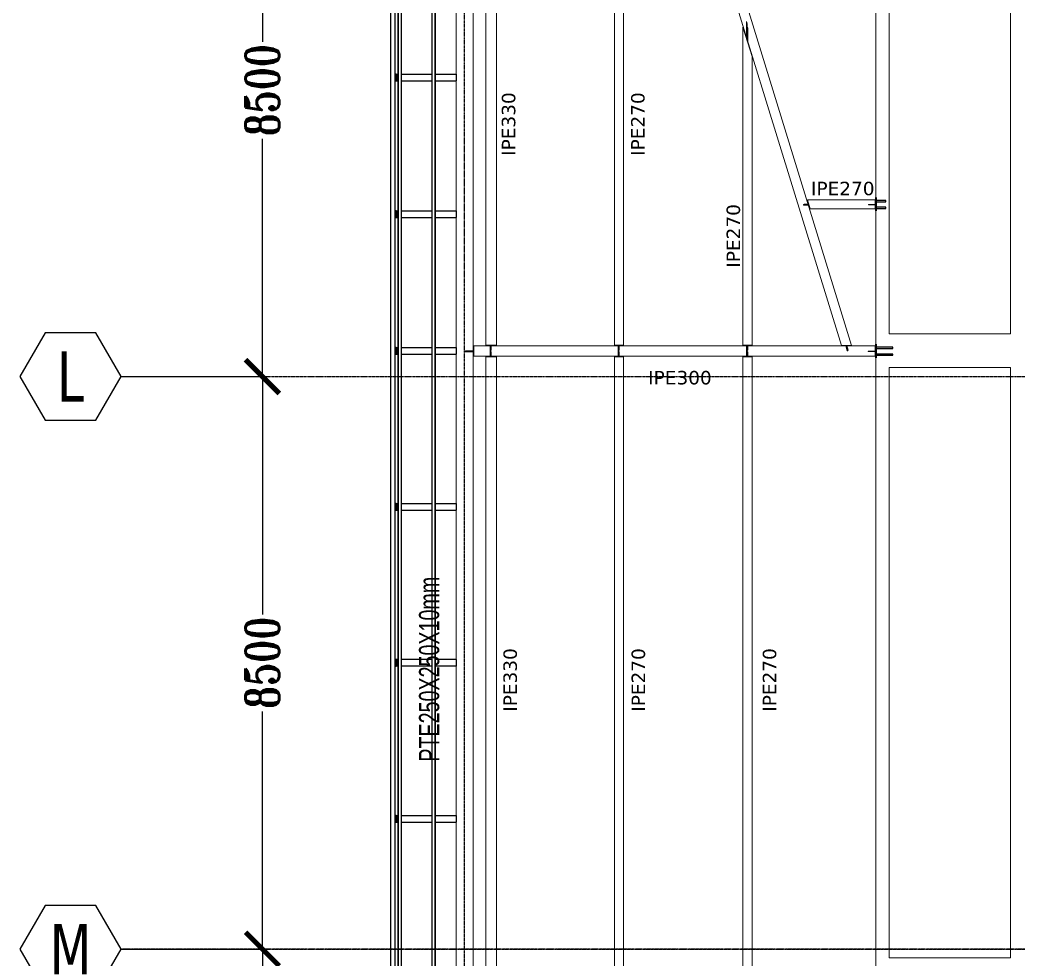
# Model space of a CAD drawing. Header units: millimetres. Extents: x -6598 to 74598, y -11659 to 33736.
# Drawn here: x -6598 to 8212, y 8353 to 22294 of the extents above; entities that cross this region are included whole.
import ezdxf
from ezdxf.enums import TextEntityAlignment as Align

# ---------------------------------------------------------------- set-up
doc = ezdxf.new("R2010")
doc.units = ezdxf.units.MM
doc.header["$LTSCALE"] = 0.95
doc.linetypes.add('DXK_LINE_DOT3', pattern=[5.9187, 2.979, -0.9799, 0.9799, -0.9799])
for name, color, linetype, lineweight in [('0-1', 7, 'Continuous', 5), ('E_B_PLACA-1', 10, 'Continuous', 25), ('E_B_PLACA-2', 254, 'Continuous', 25), ('E_TEXTO', 3, 'Continuous', 9), ('E_VIGAS', 5, 'Continuous', 9), ('E_VIGAS-1', 5, 'Continuous', 25), ('E_VIGAS-2', 10, 'Continuous', 25), ('HCB-VIGAS', 4, 'Continuous', 15)]:
    doc.layers.add(name, color=color, linetype=linetype, lineweight=lineweight)
for name, color, linetype in [('COTAS', 8, 'Continuous'), ('HCB-EJES', 1, 'Continuous'), ('HCB-PLATINAS', 5, 'Continuous'), ('HCB-ROTULOS', 2, 'Continuous')]:
    doc.layers.add(name, color=color, linetype=linetype)
doc.styles.add('Arial Narrow', font='', dxfattribs={"width": 0.85, "height": 0.3})
doc.styles.add('ROMANT', font='romant.shx', dxfattribs={"width": 0.8})
doc.styles.add('VERDANA', font='verdana.ttf')
doc.styles.get('Arial Narrow').set_extended_font_data('Arial Narrow')
doc.dimstyles.new('1.125', dxfattribs={"dimscale": 0, "dimtxt": 500, "dimasz": 500, "dimexe": 4, "dimexo": 4, "dimgap": 15, "dimtad": 0, "dimdec": 0, "dimzin": 4, "dimdsep": 46, "dimtxsty": 'ROMANT', "dimblk": 'ARCHTICK', "dimcen": -10, "dimclrd": 256, "dimclrt": 3, "dimadec": 0, "dimazin": 0, "dimtfac": 1, "dimtdec": 0, "dimtix": 1, "dimtmove": 0, "dimatfit": 0, "dimldrblk": 'OBLIQUE', "dimfxl": 0.05, "dimtolj": 1, "dimtzin": 0, "dimarcsym": 0})

# ---------------------------------------------------------------- blocks, each defined once
blk = doc.blocks.new('EST_SFM_VIGA-METALICA-SECCION-C - EST_SFM_VIGA-METALICA-UPN160-1602621-_58_00m_N_E_-NIVEL-15 DOC')
at = {"layer": 'E_VIGAS-1'}
for p, q in [((14.466, 0.047), (-14.455, 0.047)), ((-14.46, -0.018), (14.471, -0.018))]:
    blk.add_line(p, q, dxfattribs=at)
blk = doc.blocks.new('EST_SFM_VIGA-METALICA-SECCION-C - EST_SFM_VIGA-METALICA-UPN100-1529610-_58_00m_N_E_-NIVEL-15 DOC')
at = {"layer": 'E_VIGAS-2'}
for p, q in [((14.393, 0.032), (-14.441, 0.032)), ((-14.442, -0.018), (14.393, -0.018))]:
    blk.add_line(p, q, dxfattribs=at)
blk = doc.blocks.new('EST_SFM_VIGA-METALICA-SECCION-C - EST_SFM_VIGA-METALICA-UPN100-1529678-_58_00m_N_E_-NIVEL-15 DOC')
at = {"layer": 'E_VIGAS-2'}
for p, q in [((13.374, 0.018), (-13.422, 0.018)), ((-13.504, -0.032), (13.456, -0.032))]:
    blk.add_line(p, q, dxfattribs=at)
blk = doc.blocks.new('DCTIB_CNI_EST_MOD-1A-FAC_0001_rvt-1-_58_00m_N_E_-NIVEL-15 DOC')
at = {"layer": 'E_B_PLACA-1'}
for p, q in [((-75.147, 138.995), (-75.147, 167.83)), ((-74.597, 166.81), (-74.597, 140.014))]:
    blk.add_line(p, q, dxfattribs=at)
at = {"layer": 'E_B_PLACA-2'}
for p, q in [((-75.147, 167.83), (-75.147, 138.995)), ((-74.597, 140.014), (-74.597, 166.81))]:
    blk.add_line(p, q, dxfattribs=at)
at = {"layer": 'E_VIGAS-1'}
for p, q in [((-75.177, 162.152), (-75.195, 162.152)), ((-75.195, 162.105), (-75.181, 162.105)), ((-75.181, 162.1), (-75.195, 162.1)), ((-75.195, 162.052), (-75.177, 162.052)), ((-75.181, 162.105), (-75.176, 162.105)), ((-75.181, 162.105), (-75.176, 162.105)), ((-75.177, 162.105), (-75.181, 162.105)), ((-75.176, 162.1), (-75.181, 162.1)), ((-75.181, 162.1), (-75.177, 162.1)), ((-75.176, 162.1), (-75.181, 162.1)), ((-75.177, 162.115), (-75.177, 162.152)), ((-75.177, 162.152), (-75.175, 162.152)), ((-75.177, 162.052), (-75.177, 162.09)), ((-75.175, 162.052), (-75.177, 162.052)), ((-75.175, 162.052), (-75.175, 162.152)), ((-75.175, 162.152), (-75.147, 162.152)), ((-75.175, 162.152), (-75.175, 162.052)), ((-75.175, 162.052), (-75.147, 162.052)), ((-75.097, 162.152), (-74.647, 162.152)), ((-75.097, 162.052), (-74.647, 162.052)), ((-74.597, 162.152), (-74.287, 162.152)), ((-74.597, 162.052), (-74.287, 162.052)), ((-74.287, 162.152), (-74.287, 162.052)), ((-75.177, 160.123), (-75.195, 160.123)), ((-75.177, 160.085), (-75.177, 160.123)), ((-75.177, 160.123), (-75.175, 160.123)), ((-75.175, 160.023), (-75.175, 160.123)), ((-75.175, 160.123), (-75.147, 160.123)), ((-75.175, 160.123), (-75.175, 160.023)), ((-75.097, 160.123), (-74.647, 160.123)), ((-74.597, 160.123), (-74.287, 160.123)), ((-74.287, 160.123), (-74.287, 160.023)), ((-75.195, 160.075), (-75.181, 160.075)), ((-75.181, 160.07), (-75.195, 160.07)), ((-75.195, 160.023), (-75.177, 160.023)), ((-75.181, 160.075), (-75.176, 160.075)), ((-75.181, 160.075), (-75.176, 160.075)), ((-75.177, 160.075), (-75.181, 160.075)), ((-75.176, 160.07), (-75.181, 160.07)), ((-75.181, 160.07), (-75.177, 160.07)), ((-75.176, 160.07), (-75.181, 160.07)), ((-75.177, 160.023), (-75.177, 160.06)), ((-75.175, 160.023), (-75.177, 160.023)), ((-75.175, 160.023), (-75.147, 160.023)), ((-75.097, 160.023), (-74.647, 160.023)), ((-74.597, 160.023), (-74.287, 160.023)), ((-75.177, 158.093), (-75.195, 158.093)), ((-75.195, 158.045), (-75.181, 158.045)), ((-75.181, 158.04), (-75.195, 158.04)), ((-75.181, 158.045), (-75.176, 158.045)), ((-75.181, 158.045), (-75.176, 158.045)), ((-75.177, 158.045), (-75.181, 158.045)), ((-75.176, 158.04), (-75.181, 158.04)), ((-75.181, 158.04), (-75.177, 158.04)), ((-75.176, 158.04), (-75.181, 158.04)), ((-75.177, 158.055), (-75.177, 158.093)), ((-75.177, 158.093), (-75.175, 158.093)), ((-75.175, 157.993), (-75.175, 158.093)), ((-75.175, 158.093), (-75.147, 158.093)), ((-75.175, 158.093), (-75.175, 157.993)), ((-75.097, 158.093), (-74.647, 158.093)), ((-74.597, 158.093), (-74.287, 158.093)), ((-74.287, 158.093), (-74.287, 157.993)), ((-75.195, 157.993), (-75.177, 157.993)), ((-75.177, 157.993), (-75.177, 158.03)), ((-75.175, 157.993), (-75.177, 157.993)), ((-75.175, 157.993), (-75.147, 157.993)), ((-75.097, 157.993), (-74.647, 157.993)), ((-74.597, 157.993), (-74.287, 157.993)), ((-75.177, 155.778), (-75.195, 155.778)), ((-75.195, 155.731), (-75.181, 155.731)), ((-75.181, 155.725), (-75.195, 155.725)), ((-75.195, 155.678), (-75.177, 155.678)), ((-75.181, 155.731), (-75.176, 155.731)), ((-75.181, 155.731), (-75.176, 155.731)), ((-75.177, 155.731), (-75.181, 155.731)), ((-75.176, 155.725), (-75.181, 155.725)), ((-75.181, 155.725), (-75.177, 155.725)), ((-75.176, 155.725), (-75.181, 155.725)), ((-75.177, 155.741), (-75.177, 155.778)), ((-75.177, 155.778), (-75.175, 155.778)), ((-75.177, 155.678), (-75.177, 155.716)), ((-75.175, 155.678), (-75.177, 155.678)), ((-75.175, 155.678), (-75.175, 155.778)), ((-75.175, 155.778), (-75.147, 155.778)), ((-75.175, 155.778), (-75.175, 155.678)), ((-75.175, 155.678), (-75.147, 155.678)), ((-75.097, 155.778), (-74.647, 155.778)), ((-75.097, 155.678), (-74.647, 155.678)), ((-74.597, 155.778), (-74.286, 155.778)), ((-74.597, 155.678), (-74.286, 155.678)), ((-74.286, 155.778), (-74.286, 155.678)), ((-75.177, 153.464), (-75.195, 153.464)), ((-75.177, 153.464), (-75.175, 153.464)), ((-75.177, 153.426), (-75.177, 153.464)), ((-75.175, 153.364), (-75.175, 153.464)), ((-75.175, 153.464), (-75.175, 153.364)), ((-75.147, 153.464), (-75.175, 153.464)), ((-74.647, 153.464), (-75.097, 153.464)), ((-74.287, 153.464), (-74.597, 153.464)), ((-74.287, 153.464), (-74.287, 153.364)), ((-75.195, 153.417), (-75.181, 153.417)), ((-75.181, 153.411), (-75.195, 153.411)), ((-75.195, 153.364), (-75.177, 153.364)), ((-75.181, 153.417), (-75.176, 153.417)), ((-75.181, 153.417), (-75.176, 153.417)), ((-75.177, 153.417), (-75.181, 153.417)), ((-75.176, 153.411), (-75.181, 153.411)), ((-75.181, 153.411), (-75.177, 153.411)), ((-75.176, 153.411), (-75.181, 153.411)), ((-75.177, 153.364), (-75.177, 153.401)), ((-75.175, 153.364), (-75.177, 153.364)), ((-75.147, 153.364), (-75.175, 153.364)), ((-74.647, 153.364), (-75.097, 153.364)), ((-74.287, 153.364), (-74.597, 153.364)), ((-75.177, 151.149), (-75.195, 151.149)), ((-75.195, 151.102), (-75.181, 151.102)), ((-75.181, 151.097), (-75.195, 151.097)), ((-75.181, 151.102), (-75.176, 151.102)), ((-75.181, 151.102), (-75.176, 151.102)), ((-75.177, 151.102), (-75.181, 151.102)), ((-75.176, 151.097), (-75.181, 151.097)), ((-75.181, 151.097), (-75.177, 151.097)), ((-75.176, 151.097), (-75.181, 151.097)), ((-75.177, 151.112), (-75.177, 151.149)), ((-75.177, 151.149), (-75.175, 151.149)), ((-75.177, 151.049), (-75.177, 151.087)), ((-75.175, 151.049), (-75.175, 151.149)), ((-75.175, 151.149), (-75.147, 151.149)), ((-75.175, 151.149), (-75.175, 151.049)), ((-75.097, 151.149), (-74.647, 151.149)), ((-74.597, 151.149), (-74.287, 151.149)), ((-74.287, 151.149), (-74.287, 151.049)), ((-75.195, 151.049), (-75.177, 151.049)), ((-75.175, 151.049), (-75.177, 151.049)), ((-75.175, 151.049), (-75.147, 151.049)), ((-75.097, 151.049), (-74.647, 151.049)), ((-74.597, 151.049), (-74.287, 151.049))]:
    blk.add_line(p, q, dxfattribs=at)
for points, knots in [([(-75.181, 162.105), (-75.181, 162.105), (-75.18, 162.105), (-75.179, 162.106), (-75.178, 162.107), (-75.177, 162.108), (-75.177, 162.11), (-75.177, 162.111), (-75.177, 162.112), (-75.177, 162.114), (-75.177, 162.115)], [0, 0, 0, 0, 0.142857, 0.285714, 0.428571, 0.571429, 0.678571, 0.732143, 0.785714, 1, 1, 1, 1]), ([(-75.177, 162.09), (-75.177, 162.091), (-75.177, 162.092), (-75.177, 162.094), (-75.177, 162.096), (-75.178, 162.098), (-75.179, 162.099), (-75.181, 162.1), (-75.181, 162.1)], [0, 0, 0, 0, 0.142857, 0.285714, 0.428571, 0.571429, 0.785714, 1, 1, 1, 1]), ([(-75.181, 160.075), (-75.181, 160.075), (-75.18, 160.075), (-75.179, 160.076), (-75.178, 160.077), (-75.177, 160.079), (-75.177, 160.08), (-75.177, 160.081), (-75.177, 160.082), (-75.177, 160.084), (-75.177, 160.085)], [0, 0, 0, 0, 0.142857, 0.285714, 0.428571, 0.571429, 0.678571, 0.732143, 0.785714, 1, 1, 1, 1]), ([(-75.177, 160.06), (-75.177, 160.061), (-75.177, 160.062), (-75.177, 160.064), (-75.177, 160.066), (-75.178, 160.068), (-75.179, 160.069), (-75.181, 160.07), (-75.181, 160.07)], [0, 0, 0, 0, 0.142857, 0.285714, 0.428571, 0.571429, 0.785714, 1, 1, 1, 1]), ([(-75.181, 158.045), (-75.181, 158.045), (-75.18, 158.045), (-75.179, 158.046), (-75.178, 158.047), (-75.177, 158.049), (-75.177, 158.05), (-75.177, 158.051), (-75.177, 158.053), (-75.177, 158.054), (-75.177, 158.055)], [0, 0, 0, 0, 0.142857, 0.285714, 0.428571, 0.571429, 0.678571, 0.732143, 0.785714, 1, 1, 1, 1]), ([(-75.177, 158.03), (-75.177, 158.031), (-75.177, 158.032), (-75.177, 158.035), (-75.177, 158.036), (-75.178, 158.038), (-75.179, 158.039), (-75.181, 158.04), (-75.181, 158.04)], [0, 0, 0, 0, 0.142857, 0.285714, 0.428571, 0.571429, 0.785714, 1, 1, 1, 1]), ([(-75.181, 155.731), (-75.181, 155.731), (-75.18, 155.731), (-75.179, 155.732), (-75.178, 155.733), (-75.177, 155.734), (-75.177, 155.735), (-75.177, 155.736), (-75.177, 155.738), (-75.177, 155.739), (-75.177, 155.74)], [0, 0, 0, 0, 0.1428571, 0.2857143, 0.4285714, 0.5714286, 0.6785714, 0.7321429, 0.7857143, 0.9300752, 0.9300752, 0.9300752, 0.9300752]), ([(-75.177, 155.716), (-75.177, 155.716), (-75.177, 155.718), (-75.177, 155.72), (-75.177, 155.722), (-75.178, 155.724), (-75.179, 155.725), (-75.181, 155.725), (-75.181, 155.725)], [0, 0, 0, 0, 0.142857, 0.285714, 0.428571, 0.571429, 0.785714, 1, 1, 1, 1]), ([(-75.181, 153.417), (-75.181, 153.417), (-75.18, 153.417), (-75.179, 153.417), (-75.178, 153.418), (-75.177, 153.42), (-75.177, 153.421), (-75.177, 153.422), (-75.177, 153.424), (-75.177, 153.425), (-75.177, 153.426)], [0, 0, 0, 0, 0.142857, 0.285714, 0.428571, 0.571429, 0.678571, 0.732143, 0.785714, 1, 1, 1, 1]), ([(-75.177, 153.401), (-75.177, 153.402), (-75.177, 153.403), (-75.177, 153.406), (-75.177, 153.408), (-75.178, 153.409), (-75.179, 153.411), (-75.181, 153.411), (-75.181, 153.411)], [0, 0, 0, 0, 0.142857, 0.285714, 0.428571, 0.571429, 0.785714, 1, 1, 1, 1]), ([(-75.181, 151.102), (-75.181, 151.102), (-75.18, 151.102), (-75.179, 151.103), (-75.178, 151.104), (-75.177, 151.105), (-75.177, 151.107), (-75.177, 151.108), (-75.177, 151.109), (-75.177, 151.111), (-75.177, 151.112)], [0, 0, 0, 0, 0.142857, 0.285714, 0.428571, 0.571429, 0.678571, 0.732143, 0.785714, 1, 1, 1, 1]), ([(-75.177, 151.087), (-75.177, 151.088), (-75.177, 151.089), (-75.177, 151.091), (-75.177, 151.093), (-75.178, 151.095), (-75.179, 151.096), (-75.181, 151.097), (-75.181, 151.097)], [0, 0, 0, 0, 0.142857, 0.285714, 0.428571, 0.571429, 0.785714, 1, 1, 1, 1])]:
    blk.add_open_spline(points, degree=3, knots=knots, dxfattribs=at)
for name, p, rotation in [('EST_SFM_VIGA-METALICA-SECCION-C - EST_SFM_VIGA-METALICA-UPN160-1602621-_58_00m_N_E_-NIVEL-15 DOC', (-75.242, 153.418), 270), ('EST_SFM_VIGA-METALICA-SECCION-C - EST_SFM_VIGA-METALICA-UPN100-1529610-_58_00m_N_E_-NIVEL-15 DOC', (-75.13, 153.388), 269.9999999999999), ('EST_SFM_VIGA-METALICA-SECCION-C - EST_SFM_VIGA-METALICA-UPN100-1529678-_58_00m_N_E_-NIVEL-15 DOC', (-74.615, 153.388), 270.0000000000001)]:
    blk.add_blockref(name, p, dxfattribs=dict(at, rotation=rotation))
blk = doc.blocks.new('_ArchTick')
at = {"color": 0, "linetype": 'ByBlock', "const_width": 0.15}
blk.add_lwpolyline([(-0.5, -0.5), (0.5, 0.5)], dxfattribs=at)
blk = doc.blocks.new('*D636')
at = {"layer": 'COTAS', "color": 0, "lineweight": -2, "transparency": 16777216}
for p, q in [((-5094, 25500), (-2996, 25500)), ((-5094, 17000), (-2996, 17000))]:
    blk.add_line(p, q, dxfattribs=at)
at = {"layer": 'COTAS', "lineweight": -2, "transparency": 16777216}
for p, q in [((-3000, 25500), (-3000, 21970)), ((-3000, 17000), (-3000, 20530))]:
    blk.add_line(p, q, dxfattribs=at)
at = {"layer": 'Defpoints', "color": 0, "transparency": 16777216}
for p in [(-5098, 25500), (-3000, 25500), (-5098, 17000)]:
    blk.add_point(p, dxfattribs=at)
at = {"layer": 'COTAS', "lineweight": -2, "transparency": 16777216, "xscale": 500, "yscale": 500, "zscale": 500}
for p, rotation in [((-3000, 25500), 90), ((-3000, 17000), 270)]:
    blk.add_blockref('_ArchTick', p, dxfattribs=dict(at, rotation=rotation))
at = {"layer": 'COTAS', "color": 3, "transparency": 16777216, "insert": (-3000, 21250), "char_height": 500, "attachment_point": 5, "rotation": 90, "style": 'ROMANT'}
blk.add_mtext('\\A1;8500', dxfattribs=at)
blk = doc.blocks.new('_Oblique')
at = {"color": 0, "linetype": 'ByBlock', "lineweight": -2}
blk.add_line((-0.5, -0.5), (0.5, 0.5), dxfattribs=at)
blk = doc.blocks.new('*D637')
at = {"layer": 'COTAS', "color": 0, "lineweight": -2, "transparency": 16777216}
for p, q in [((-5094, 17000), (-2996, 17000)), ((-5094, 8500), (-2996, 8500))]:
    blk.add_line(p, q, dxfattribs=at)
at = {"layer": 'COTAS', "lineweight": -2, "transparency": 16777216}
for p, q in [((-3000, 17000), (-3000, 13470)), ((-3000, 8500), (-3000, 12030))]:
    blk.add_line(p, q, dxfattribs=at)
at = {"layer": 'Defpoints', "color": 0, "transparency": 16777216}
for p in [(-5098, 17000), (-5098, 8500), (-3000, 8500)]:
    blk.add_point(p, dxfattribs=at)
at = {"layer": 'COTAS', "lineweight": -2, "transparency": 16777216, "xscale": 500, "yscale": 500, "zscale": 500}
for p, rotation in [((-3000, 17000), 90), ((-3000, 8500), 270)]:
    blk.add_blockref('_ArchTick', p, dxfattribs=dict(at, rotation=rotation))
at = {"layer": 'COTAS', "color": 3, "transparency": 16777216, "insert": (-3000, 12750), "char_height": 500, "attachment_point": 5, "rotation": 90, "style": 'ROMANT'}
blk.add_mtext('\\A1;8500', dxfattribs=at)
blk = doc.blocks.new('*D638')
at = {"layer": 'COTAS', "color": 0, "lineweight": -2, "transparency": 16777216}
for p, q in [((-5094, 8500), (-2996, 8500)), ((-5094, 0), (-2996, 0))]:
    blk.add_line(p, q, dxfattribs=at)
at = {"layer": 'COTAS', "lineweight": -2, "transparency": 16777216}
for p, q in [((-3000, 8500), (-3000, 4970)), ((-3000, 0), (-3000, 3530))]:
    blk.add_line(p, q, dxfattribs=at)
at = {"layer": 'Defpoints', "color": 0, "transparency": 16777216}
for p in [(-5098, 8500), (-3000, 8500), (-5098, 0)]:
    blk.add_point(p, dxfattribs=at)
at = {"layer": 'COTAS', "lineweight": -2, "transparency": 16777216, "xscale": 500, "yscale": 500, "zscale": 500}
for p, rotation in [((-3000, 8500), 90), ((-3000, 0), 270)]:
    blk.add_blockref('_ArchTick', p, dxfattribs=dict(at, rotation=rotation))
at = {"layer": 'COTAS', "color": 3, "transparency": 16777216, "insert": (-3000, 4250), "char_height": 500, "attachment_point": 5, "rotation": 90, "style": 'ROMANT'}
blk.add_mtext('\\A1;8500', dxfattribs=at)

msp = doc.modelspace()

# ---------------------------------------------------------------- linework, layer by layer
at = {"layer": 'E_VIGAS', "color": 30, "true_color": 0xf26722}
for points in [[(6101, 26596), (6101, -1095.8), (61901.2, -1095.7), (61901.1, 26596)], [(-124.1, 235.1), (125.9, 235.1), (125.9, 25265.1), (-124.1, 25265.1)], [(8100.9, 25000.1), (6301, 25000.1), (6301, 17632.6), (8100.9, 17632.6)], [(6301, 17132.6), (6301, 8370.2), (8100.9, 8370.2), (8100.9, 17132.6)]]:
    msp.add_lwpolyline(points, close=True, dxfattribs=at)
at = {"layer": 'HCB-EJES', "linetype": 'DXK_LINE_DOT3'}
for p, q in [((0.1, -5780.2), (0.1, 31280.5)), ((-5098.2, 17000), (73098.4, 17000))]:
    msp.add_line(p, q, dxfattribs=at)
msp.add_lwpolyline([(73098.4, 8500), (-5098.2, 8500), (73098.4, 8500)], dxfattribs=at)
at = {"layer": 'HCB-PLATINAS', "color": 4}
for points in [[(6107, 19658.2), (6107, 19458.2), (6101, 19458.2), (6101, 19658.2)], [(6106, 17480.2), (6106, 17280.2), (6100, 17280.2), (6100, 17480.2)]]:
    msp.add_lwpolyline(points, close=True, dxfattribs=at)
at = {"layer": 'HCB-PLATINAS', "color": 5}
for points in [[(6108.5, 19607.7), (6107, 19604.1), (6108.5, 19600.4), (6109.3, 19598.4), (6115, 19596.1), (6152.5, 19596.1), (6251, 19596.1), (6251, 19612.1), (6152.5, 19612.1), (6115, 19612.1), (6109.3, 19609.7)], [(6108.5, 19507.7), (6107, 19504.1), (6108.5, 19500.4), (6109.3, 19498.4), (6115, 19496.1), (6152.5, 19496.1), (6251, 19496.1), (6251, 19512.1), (6152.5, 19512.1), (6115, 19512.1), (6109.3, 19509.7)], [(6107.5, 17429.7), (6106, 17426.1), (6107.5, 17422.4), (6108.3, 17420.4), (6114, 17418.1), (6151.5, 17418.1), (6356, 17418.1), (6356, 17434.1), (6151.5, 17434.1), (6114, 17434.1), (6108.3, 17431.7)], [(6107.5, 17329.7), (6106, 17326.1), (6107.5, 17322.4), (6108.3, 17320.4), (6114, 17318.1), (6151.5, 17318.1), (6356, 17318.1), (6356, 17334.1), (6151.5, 17334.1), (6114, 17334.1), (6108.3, 17331.7)]]:
    msp.add_lwpolyline(points, close=True, dxfattribs=at)
at = {"layer": 'HCB-ROTULOS'}
for points in [[(-6223.2, 16350.5), (-5473.2, 16350.5), (-5098.2, 17000), (-5473.2, 17649.5), (-6223.2, 17649.5), (-6598.2, 17000)], [(-6223.2, 7850.5), (-5473.2, 7850.5), (-5098.2, 8500), (-5473.2, 9149.5), (-6223.2, 9149.5), (-6598.2, 8500)]]:
    msp.add_lwpolyline(points, close=True, dxfattribs=at)
at = {"layer": 'HCB-VIGAS'}
for points in [[(-125.1, 235.1), (125.9, 235.1), (126, 25265.1), (-125, 25265.1)], [(472.6, 17465.2), (312.6, 17465.2), (312.6, 24604.7), (472.6, 24604.7)], [(2225.1, 17465.1), (2360.1, 17465.1), (2360.1, 24604.7), (2225.1, 24604.7)], [(4194.2, 21997.9), (4184.1, 22030.7), (4184.1, 22269.2), (4194.1, 22236.7)], [(4130, 17465.2), (4265, 17465.2), (4265, 21750.2), (4130, 22188.2)], [(4194.2, 22197.1), (4200.9, 22175.6), (4200.8, 21958.4), (4194.2, 21979.8)], [(5029.9, 19544.5), (5026.8, 19554.4), (5099.2, 19554.5), (5102.3, 19544.5)], [(5107.7, 19560.9), (5109.7, 19554.4), (5038.6, 19554.5), (5038.6, 19560.7)], [(5088, 19625.1), (6091.1, 19625.1), (6091.1, 19490.1), (5129.5, 19490.1)], [(6101, 19554.3), (5991, 19554.3), (5991, 19548.3), (6101, 19548.3)], [(125.9, 17367.1), (125.9, 17377.1), (-0.1, 17377.1), (-0.1, 17367.1)], [(135.9, 17383.3), (11.7, 17383.3), (11.7, 17377.1), (135.9, 17377.1)], [(135.9, 17305.2), (6091.1, 17305.2), (6091.1, 17455.2), (135.9, 17455.2)], [(389.5, 17383.7), (379.5, 17383.7), (379.5, 17455.2), (389.5, 17455.2)], [(389.5, 17376.6), (379.5, 17376.6), (379.5, 17305.2), (389.5, 17305.2)], [(389.5, 17465.2), (395.7, 17465.2), (395.7, 17393.7), (389.5, 17393.7)], [(389.5, 17295.2), (395.7, 17295.2), (395.7, 17366.6), (389.5, 17366.6)], [(2289.5, 17383.7), (2279.5, 17383.7), (2279.5, 17455.2), (2289.5, 17455.2)], [(2289.5, 17376.6), (2279.5, 17376.6), (2279.5, 17305.2), (2289.5, 17305.2)], [(2289.5, 17465.1), (2295.7, 17465.1), (2295.7, 17393.7), (2289.5, 17393.7)], [(2289.5, 17295.2), (2295.7, 17295.2), (2295.7, 17366.6), (2289.5, 17366.6)], [(4194.4, 17383.7), (4184.4, 17383.7), (4184.4, 17455.2), (4194.4, 17455.2)], [(4194.6, 17376.6), (4184.6, 17376.6), (4184.6, 17305.1), (4194.6, 17305.1)], [(4194.4, 17465.2), (4200.6, 17465.2), (4200.6, 17393.7), (4194.4, 17393.7)], [(4194.6, 17295.2), (4200.8, 17295.2), (4200.8, 17366.6), (4194.6, 17366.6)], [(5677.4, 17383.7), (5687.9, 17383.7), (5665.9, 17455.2), (5655.5, 17455.1)], [(5670.8, 17461.8), (5663.9, 17461.8), (5686.2, 17389.4), (5693.1, 17389.4)], [(6100, 17376.6), (5990, 17376.6), (5990, 17370.6), (6100, 17370.6)], [(472.6, 8207.6), (312.6, 8207.6), (312.6, 17295.2), (472.6, 17295.2)], [(2225.1, 8207.6), (2360.1, 8207.6), (2360.1, 17295.2), (2225.1, 17295.2)], [(4130.2, 8207.6), (4265.2, 8207.6), (4265.2, 17295.2), (4130.2, 17295.2)]]:
    msp.add_lwpolyline(points, close=True, dxfattribs=at)
msp.add_lwpolyline([(3328.6, 25315.7), (5742.3, 17461.8), (5592.4, 17461.8), (3171.6, 25315.7), (3328.6, 25315.7)], dxfattribs=at)

# ---------------------------------------------------------------- block references
at = {"layer": '0-1', "xscale": 1000, "yscale": 1000, "zscale": 1000}
msp.add_blockref('DCTIB_CNI_EST_MOD-1A-FAC_0001_rvt-1-_58_00m_N_E_-NIVEL-15 DOC', (74162.1, -140662.4), dxfattribs=at)

# ---------------------------------------------------------------- texts
at = {"layer": 'E_TEXTO', "attachment_point": 1, "rotation": 90}
for s, insert, char_height, width, style in [('IPE330', (551.9, 20276.2), 200, 1206.139, 'VERDANA'), ('IPE270', (2470.4, 20276.2), 200, 1206.139, 'VERDANA'), ('IPE270', (3887.3, 18616.7), 200, 1206.139, 'VERDANA'), ('PTE250X250X10mm', (-676.7, 11283.8), 300, 3434.429, 'Arial Narrow'), ('IPE330', (575.8, 12024.5), 200, 1206.139, 'VERDANA'), ('IPE270', (2477.5, 12024.5), 200, 1206.139, 'VERDANA'), ('IPE270', (4424.5, 12024.5), 200, 1206.139, 'VERDANA')]:
    msp.add_mtext(s, dxfattribs=dict(at, insert=insert, char_height=char_height, width=width, style=style))
at = {"layer": 'E_TEXTO', "char_height": 200, "attachment_point": 1, "style": 'VERDANA'}
for s, insert, width in [('IPE270', (5139.7, 19891.6), 1206.139), ('IPE300', (2723.7, 17083.6), 2013.707)]:
    msp.add_mtext(s, dxfattribs=dict(at, insert=insert, width=width))
at = {"layer": 'HCB-ROTULOS', "color": 4, "style": 'VERDANA', "width": 0.7}
for s, p in [('L', (-5848.2, 17000)), ('M', (-5848.2, 8500))]:
    msp.add_text(s, height=750, dxfattribs=at).set_placement(p, align=Align.MIDDLE_CENTER)

# ---------------------------------------------------------------- dimensions: what is measured, and where the dimension line sits
at = {"layer": 'COTAS'}
for base, p1, p2, angle, picture, middle in [((-2999.9, 25500), (-5098.2, 17000), (-5098.2, 25500), 270, '*D636', (-2999.9, 21250)), ((-2999.9, 8500), (-5098.2, 17000), (-5098.2, 8500), 90, '*D637', (-2999.9, 12750)), ((-2999.9, 8500), (-5098.2, 0), (-5098.2, 8500), 270, '*D638', (-2999.9, 4250))]:
    dim = msp.add_linear_dim(base=base, p1=p1, p2=p2, angle=angle, dimstyle='1.125', override={"dimscale": 1}, dxfattribs=at)
    dim.commit()
    dim.dimension.update_dxf_attribs({"geometry": picture, "text_midpoint": middle})

doc.saveas('drawing.dxf')
